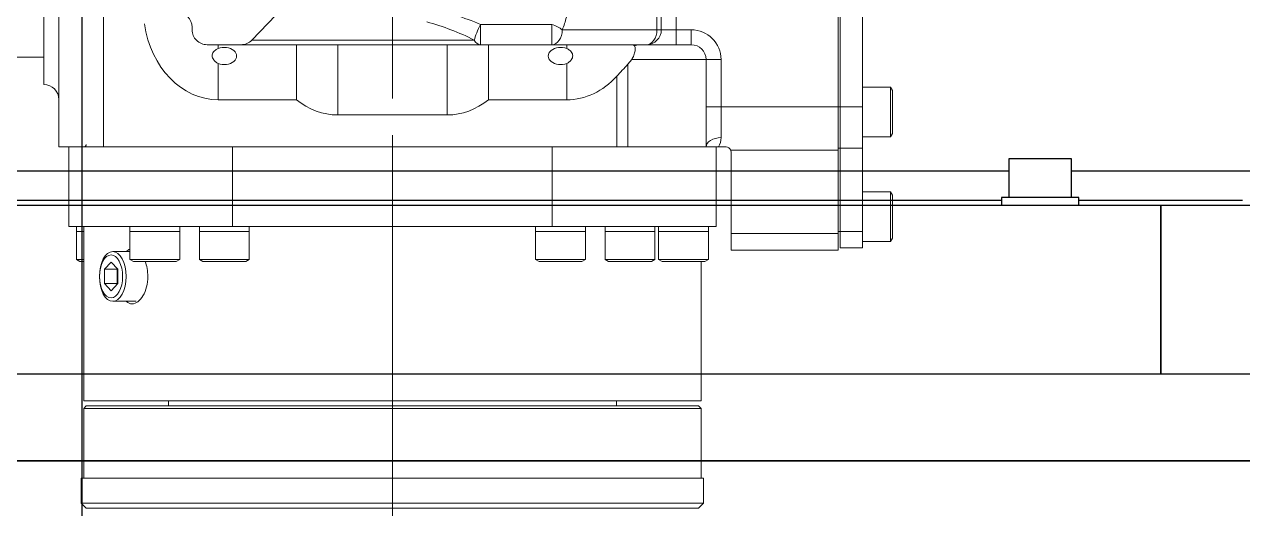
# Model space of a CAD drawing. Header units: millimetres. Extents: x 10462777 to 22643323, y 453826 to 1389191.
# Drawn here: x 11269059 to 11269303.7, y 584968.9 to 585066.1 of the extents above; entities that cross this region are included whole.
import ezdxf

# ---------------------------------------------------------------- set-up
doc = ezdxf.new("R2010")
doc.units = ezdxf.units.MM
doc.header["$LTSCALE"] = 200
doc.header["$MEASUREMENT"] = 0
for name, pattern in [('CENTER', [2, 1.25, -0.25, 0.25, -0.25]), ('CENTER2', [1.125, 0.75, -0.125, 0.125, -0.125]), ('PHANTOM', [2.5, 1.25, -0.25, 0.25, -0.25, 0.25, -0.25])]:
    doc.linetypes.add(name, pattern=pattern)
for name, color, linetype in [('1', 1, 'CENTER'), ('11', 6, 'PHANTOM'), ('DV1_DEFAULT', 7, 'CONTINUOUS')]:
    doc.layers.add(name, color=color, linetype=linetype)
doc.layers.add('LAYOUT', color=8, linetype='CONTINUOUS', lineweight=25)

# ---------------------------------------------------------------- blocks, each defined once
blk = doc.blocks.new('r710ic')
at = {"layer": 'DV1_DEFAULT', "color": 7, "linetype": 'Continuous', "lineweight": 0}
for p, q in [((273298.56, 104333.03), (273297.87, 104332.63)), ((273297.87, 104332.63), (273307.87, 104332.63)), ((273297.87, 104332.63), (273297.87, 104327.03)), ((273297.87, 104332.63), (273307.87, 104332.63)), ((273307.18, 104333.03), (273298.56, 104333.03)), ((273307.87, 104332.63), (273307.18, 104333.03)), ((273307.87, 104327.03), (273307.87, 104332.63)), ((273319.56, 104333.03), (273318.87, 104332.63)), ((273318.87, 104332.63), (273318.87, 104327.03)), ((273318.87, 104332.63), (273328.87, 104332.63)), ((273328.18, 104333.03), (273319.56, 104333.03)), ((273328.87, 104332.63), (273328.18, 104333.03)), ((273328.87, 104327.03), (273328.87, 104332.63)), ((273301.87, 104327.03), (273181.87, 104327.03)), ((273301.87, 104327.03), (273301.87, 104322.53)), ((273310.1, 104327.03), (273301.87, 104327.03)), ((273310.1, 104327.03), (273310.1, 104322.53)), ((273326.84, 104327.03), (273310.1, 104327.03)), ((273326.84, 104327.03), (273326.84, 104322.53)), ((273326.84, 104327.03), (273330.12, 104327.03)), ((273330.12, 104322.53), (273330.12, 104327.03)), ((273301.87, 104322.53), (273181.87, 104322.53)), ((273301.87, 104322.53), (273181.87, 104322.53)), ((273301.87, 104322.13), (273181.87, 104322.13)), ((273310.1, 104322.53), (273301.87, 104322.53)), ((273310.1, 104322.53), (273301.87, 104322.53)), ((273301.87, 104322.53), (273301.87, 104322.13)), ((273301.87, 104298.63), (273301.87, 104322.13)), ((273310.53, 104322.13), (273301.87, 104322.13)), ((273326.84, 104322.53), (273310.1, 104322.53)), ((273326.84, 104322.53), (273310.1, 104322.53)), ((273310.1, 104322.53), (273310.1, 104322.13)), ((273310.53, 104300.57), (273310.53, 104322.13)), ((273327.27, 104322.13), (273310.53, 104322.13)), ((273326.84, 104322.53), (273330.12, 104322.53)), ((273326.84, 104322.53), (273330.12, 104322.53)), ((273326.84, 104322.53), (273326.84, 104322.13)), ((273327.27, 104300.63), (273327.27, 104322.13)), ((273327.27, 104322.13), (273330.62, 104322.13)), ((273330.62, 104300.63), (273330.62, 104322.13)), ((273309.87, 104298.13), (273309.87, 104299.63)), ((273310.87, 104300.63), (273327.27, 104300.63)), ((273330.62, 104300.63), (273327.27, 104300.63)), ((273292.37, 104298.63), (273301.87, 104298.63)), ((273292.37, 104298.63), (273292.37, 104295.63)), ((273301.87, 104298.63), (273308.02, 104298.63)), ((273301.87, 104298.63), (273301.87, 104295.63)), ((273309.87, 104295.63), (273309.87, 104298.13)), ((273325.87, 104297.63), (273309.87, 104297.63)), ((273325.87, 104297.63), (273325.87, 104264.74)), ((273292.37, 104295.63), (273309.87, 104295.63)), ((273292.37, 104295.63), (273292.37, 104280.68)), ((273309.87, 104279.92), (273309.87, 104295.63)), ((273326.87, 104296.09), (273325.87, 104296.09)), ((273325.87, 104295.42), (273325.87, 104296.09)), ((273326.87, 104286.09), (273326.87, 104296.09)), ((273326.87, 104296.09), (273326.87, 104286.09)), ((273332.47, 104296.09), (273326.87, 104296.09)), ((273332.87, 104295.39), (273332.47, 104296.09)), ((273332.47, 104296.09), (273332.47, 104286.09)), ((273332.47, 104296.09), (273332.47, 104294.63)), ((273332.87, 104286.78), (273332.87, 104295.39)), ((273360.87, 104294.63), (273332.87, 104294.63)), ((273360.87, 104170.63), (273360.87, 104294.63)), ((273362.37, 104294.63), (273361.87, 104294.13)), ((273361.87, 104294.13), (273361.87, 104171.13)), ((273376.37, 104294.63), (273362.37, 104294.63)), ((273362.37, 104170.63), (273362.37, 104294.63)), ((273376.37, 104170.13), (273376.37, 104295.13)), ((273381.37, 104295.13), (273376.37, 104295.13)), ((273381.37, 104295.13), (273381.37, 104170.13)), ((273382.37, 104294.13), (273381.37, 104295.13)), ((273382.37, 104171.13), (273382.37, 104294.13)), ((273286.37, 104289.62), (273286.37, 104292.63)), ((273286.37, 104292.63), (273289.37, 104292.63)), ((273289.37, 104282.16), (273289.37, 104292.63)), ((273283.87, 104289.62), (273286.37, 104289.62)), ((273286.37, 104286.63), (273286.37, 104289.62)), ((273286.37, 104289.62), (273289.37, 104289.62)), ((273332.47, 104286.09), (273332.87, 104286.78)), ((273286.37, 104286.63), (273283.87, 104286.63)), ((273286.37, 104285.75), (273283.87, 104285.75)), ((273286.37, 104285.75), (273286.37, 104286.63)), ((273286.37, 104266.75), (273286.37, 104285.75)), ((273325.87, 104286.09), (273326.87, 104286.09)), ((273326.87, 104285.36), (273325.87, 104285.36)), ((273326.87, 104286.09), (273332.47, 104286.09)), ((273326.87, 104275.36), (273326.87, 104285.36)), ((273332.47, 104285.36), (273326.87, 104285.36)), ((273326.87, 104285.36), (273326.87, 104275.36)), ((273332.87, 104284.67), (273332.47, 104285.36)), ((273332.47, 104285.36), (273332.47, 104275.36)), ((273332.87, 104276.05), (273332.87, 104284.67)), ((273289.37, 104280.81), (273289.37, 104282.16)), ((273289.37, 104267.63), (273289.37, 104280.81)), ((273293.3, 104279.92), (273292.37, 104280.68)), ((273293.3, 104279.92), (273309.87, 104279.92)), ((273309.87, 104279.92), (273309.87, 104277.68)), ((273309.87, 104277.68), (273295.7, 104277.68)), ((273309.87, 104174.63), (273309.87, 104277.68)), ((273361.87, 104277.63), (273360.87, 104277.63)), ((273325.87, 104275.36), (273326.87, 104275.36)), ((273326.87, 104275.36), (273332.47, 104275.36)), ((273332.47, 104275.36), (273332.87, 104276.05)), ((273326.87, 104271.38), (273325.87, 104271.38)), ((273326.87, 104271.38), (273326.87, 104261.38)), ((273332.47, 104271.38), (273326.87, 104271.38)), ((273326.87, 104271.38), (273326.87, 104261.38)), ((273332.87, 104270.69), (273332.47, 104271.38)), ((273332.47, 104271.38), (273332.47, 104261.38)), ((273332.87, 104262.07), (273332.87, 104270.69)), ((273289.37, 104267.63), (273290.15, 104267.63)), ((273289.37, 104251.92), (273289.37, 104267.63)), ((273293.12, 104267.63), (273300.42, 104267.63)), ((273300.42, 104267.63), (273300.42, 104251.92)), ((273325.87, 104268.88), (273325.87, 104264.74)), ((273309.87, 104264.74), (273325.87, 104264.74)), ((273325.87, 104264.74), (273325.87, 104200.52)), ((273285.29, 104250.33), (273285.29, 104264.62)), ((273285.29, 104264.62), (273289.37, 104264.62)), ((273325.87, 104261.38), (273326.87, 104261.38)), ((273326.87, 104261.38), (273332.47, 104261.38)), ((273332.47, 104261.38), (273332.87, 104262.07)), ((273285.29, 104250.33), (273289.37, 104250.33)), ((273289.37, 104251.92), (273300.42, 104251.92)), ((273289.37, 104243.63), (273289.37, 104251.92)), ((273288.44, 104204.38), (273288.44, 104249.07)), ((273289.37, 104243.63), (273303.47, 104243.63)), ((273289.37, 104221.63), (273289.37, 104243.63)), ((273303.47, 104243.63), (273303.47, 104221.63)), ((273267.29, 104224.61), (273288.44, 104204.38)), ((273289.37, 104221.63), (273303.47, 104221.63)), ((273289.37, 104213.34), (273289.37, 104221.63)), ((273289.37, 104197.63), (273289.37, 104213.34)), ((273289.37, 104213.34), (273300.42, 104213.34)), ((273300.42, 104213.34), (273300.42, 104197.63)), ((273326.87, 104203.88), (273325.87, 104203.88)), ((273326.87, 104203.88), (273326.87, 104193.88)), ((273326.87, 104203.88), (273326.87, 104193.88)), ((273332.47, 104203.88), (273326.87, 104203.88)), ((273332.87, 104203.19), (273332.47, 104203.88)), ((273332.47, 104203.88), (273332.47, 104193.88)), ((273332.87, 104194.57), (273332.87, 104203.19)), ((273325.87, 104200.52), (273309.87, 104200.52)), ((273325.87, 104200.52), (273325.87, 104167.63)), ((273325.87, 104200.52), (273325.87, 104196.38)), ((273289.37, 104197.63), (273290.16, 104197.63)), ((273289.37, 104195.4), (273289.37, 104197.63)), ((273293.12, 104197.63), (273300.42, 104197.63)), ((273325.87, 104193.88), (273326.87, 104193.88)), ((273326.87, 104193.88), (273332.47, 104193.88)), ((273332.47, 104193.88), (273332.87, 104194.57)), ((273285.87, 104192.4), (273286.37, 104192.4)), ((273326.87, 104189.9), (273325.87, 104189.9)), ((273326.87, 104189.9), (273326.87, 104179.9)), ((273332.47, 104189.9), (273326.87, 104189.9)), ((273326.87, 104189.9), (273326.87, 104179.9)), ((273332.87, 104189.21), (273332.47, 104189.9)), ((273332.47, 104189.9), (273332.47, 104179.9)), ((273332.87, 104180.59), (273332.87, 104189.21)), ((273360.87, 104187.63), (273361.87, 104187.63)), ((273325.87, 104179.9), (273326.87, 104179.9)), ((273326.87, 104179.9), (273332.47, 104179.9)), ((273330.87, 104179.9), (273330.87, 104176.46)), ((273332.47, 104179.9), (273332.87, 104180.59)), ((273340.87, 104176.46), (273340.87, 104181.18)), ((273334.42, 104177.46), (273332.98, 104176.12)), ((273334.34, 104177.39), (273334.42, 104177.31)), ((273337.31, 104177.46), (273334.42, 104177.46)), ((273334.42, 104177.31), (273337.31, 104177.31)), ((273334.42, 104177.31), (273334.42, 104174.78)), ((273338.75, 104176.12), (273337.31, 104177.46)), ((273337.31, 104177.31), (273337.4, 104177.39)), ((273337.31, 104177.31), (273337.31, 104174.78)), ((273280.73, 104174.63), (273309.87, 104174.63)), ((273309.87, 104174.63), (273309.87, 104165.63)), ((273332.98, 104176.12), (273334.42, 104174.78)), ((273334.42, 104174.78), (273337.31, 104174.78)), ((273337.31, 104174.78), (273338.75, 104176.12)), ((273325.87, 104170.63), (273360.87, 104170.63)), ((273326.87, 104169.17), (273326.87, 104170.63)), ((273326.87, 104170.63), (273326.87, 104169.17)), ((273332.47, 104170.63), (273332.47, 104169.17)), ((273332.47, 104169.17), (273332.87, 104169.86)), ((273332.87, 104169.86), (273332.87, 104170.63)), ((273361.87, 104171.13), (273362.37, 104170.63)), ((273362.37, 104170.63), (273376.37, 104170.63)), ((273376.37, 104170.13), (273381.37, 104170.13)), ((273381.37, 104170.13), (273382.37, 104171.13)), ((273309.87, 104167.63), (273325.87, 104167.63)), ((273325.87, 104169.17), (273326.87, 104169.17)), ((273326.87, 104169.17), (273332.47, 104169.17)), ((273309.87, 104165.63), (273280.73, 104165.63)), ((273297.37, 104162.63), (273273.14, 104162.63)), ((273291.87, 104144.63), (273291.87, 104162.63))]:
    blk.add_line(p, q, dxfattribs=at)
at = {"layer": 'DV1_DEFAULT', "color": 1, "linetype": 'CENTER2', "lineweight": 0}
for p, q in [((274132.55, 104232.63), (269847.55, 104232.63)), ((269950.18, 104232.63), (274235.19, 104232.63))]:
    blk.add_line(p, q, dxfattribs=at)
at = {"layer": 'DV1_DEFAULT', "color": 7, "linetype": 'Continuous', "lineweight": 0}
for centre, radius, start, end in [((273310.87, 104299.63), 1, 109.8614, 180), ((273310.87, 104299.63), 1, 90, 109.8614), ((273292.37, 104292.63), 6, 90, 180), ((273308, 104294.9), 3.73, 59.9753, 89.664), ((273292.37, 104292.63), 3, 90, 180), ((273289.91, 104280.8), 0.543, 122.2194, 179.0103), ((273341.59, 104329.18), 68.98, 225.5706, 228.2907), ((273276.87, 104242.01), 26.5, 68.9925, 74.6835), ((273341.09, 104226.94), 60.5, 157.2618, 167.4122), ((273335.02, 104225.72), 52.1, 153.3733, 164.6315), ((273286.37, 104202.21), 3, 0, 46.273), ((273286.37, 104195.4), 3, 270, 0), ((273285.87, 104189.4), 3, 90, 180), ((273309.37, 104170.63), 0.5, 0, 90), ((273300.37, 104162.63), 3, 90, 180)]:
    blk.add_arc(centre, radius, start, end, dxfattribs=at)
for centre, major_axis, ratio, start_param, end_param in [((273309.87, 104298.63), (0, 3), 0.615385, 1.570796, 3.141593), ((273286.37, 104283.63), (-3, 0), 0.999182, 3.141593, 4.712389), ((273286.37, 104283.63), (-3, 0), 0.707107, 3.141593, 4.712389), ((273292.37, 104282.16), (-3, 0), 0.745356, 0, 0.413988), ((273282.11, 104267.63), (18.31, 0), 0.819152, 0, 0.734723), ((273291.64, 104266.38), (0, 2.46), 0.700208, 1.037424, 5.245761), ((273286.37, 104264.62), (-1.08, -2.8), 0.337461, 3.991427, 4.841261), ((273286.37, 104264.62), (-3, 0), 0.707107, 3.141593, 4.712389), ((273286.37, 104250.33), (-2.73, 1.25), 0.158063, 1.238875, 2.504087), ((273286.37, 104250.33), (3, 0), 0.581871, 5.475569, 6.283185), ((273285.16, 104243.63), (18.31, 0), 0.819152, 0, 0.585718), ((273285.16, 104221.63), (18.31, 0), 0.819152, 5.6975, 6.283185), ((273291.64, 104198.88), (0, -2.46), 0.700208, 1.037424, 5.245761), ((273282.11, 104197.63), (18.31, 0), 0.819152, 4.880973, 6.283185)]:
    blk.add_ellipse(centre, major_axis=major_axis, ratio=ratio, start_param=start_param, end_param=end_param, dxfattribs=at)
for centre, major_axis in [((273335.87, 104176.46), (-5, 0)), ((273335.87, 104176.12), (-4.31, 0))]:
    blk.add_ellipse(centre, major_axis=major_axis, ratio=0.5373, dxfattribs=at)
for points, knots in [([(273292.37, 104280.68), (273292.24, 104280.76), (273292.1, 104280.84), (273291.8, 104280.99), (273291.64, 104281.06), (273291.32, 104281.18), (273291.16, 104281.23), (273290.86, 104281.3), (273290.71, 104281.33), (273290.45, 104281.37), (273290.34, 104281.38), (273290.13, 104281.39), (273290.04, 104281.39), (273289.8, 104281.36), (273289.7, 104281.31), (273289.62, 104281.26)], [0, 0, 0, 0, 0.125, 0.125, 0.25, 0.25, 0.375, 0.375, 0.5, 0.5, 0.625, 0.625, 0.75, 0.75, 1, 1, 1, 1]), ([(273293.12, 104267.63), (273293.04, 104267.83), (273292.93, 104268), (273292.7, 104268.3), (273292.57, 104268.43), (273292.3, 104268.63), (273292.16, 104268.71), (273291.88, 104268.81), (273291.74, 104268.83), (273291.45, 104268.84), (273291.31, 104268.82), (273291.04, 104268.72), (273290.91, 104268.64), (273290.66, 104268.44), (273290.55, 104268.32), (273290.34, 104268.01), (273290.24, 104267.83), (273290.15, 104267.63)], [0, 0, 0, 0, 0.125, 0.125, 0.25, 0.25, 0.375, 0.375, 0.5, 0.5, 0.625, 0.625, 0.75, 0.75, 0.875, 0.875, 1, 1, 1, 1]), ([(273290.16, 104197.63), (273290.24, 104197.43), (273290.33, 104197.25), (273290.55, 104196.94), (273290.66, 104196.81), (273290.91, 104196.61), (273291.04, 104196.54), (273291.31, 104196.44), (273291.45, 104196.42), (273291.74, 104196.42), (273291.88, 104196.45), (273292.16, 104196.55), (273292.3, 104196.63), (273292.57, 104196.83), (273292.7, 104196.95), (273292.93, 104197.25), (273293.04, 104197.43), (273293.12, 104197.63)], [0, 0, 0, 0, 0.125, 0.125, 0.25, 0.25, 0.375, 0.375, 0.5, 0.5, 0.625, 0.625, 0.75, 0.75, 0.875, 0.875, 1, 1, 1, 1]), ([(273332.84, 104182.95), (273333.73, 104183.29), (273334.79, 104183.5), (273337.32, 104183.5), (273338.74, 104183.13), (273340.77, 104181.93), (273341.37, 104181.12), (273341.37, 104180.34)], [0.6573236, 0.6573236, 0.6573236, 0.6573236, 0.75, 0.75, 0.875, 0.875, 1, 1, 1, 1])]:
    blk.add_open_spline(points, degree=3, knots=knots, dxfattribs=at)
for points in [[(273330.85, 104179.17), (273330.65, 104179.4), (273330.51, 104179.64), (273330.43, 104179.89)], [(273341.37, 104180.34), (273341.37, 104179.93), (273341.21, 104179.55), (273340.91, 104179.2)]]:
    blk.add_open_spline(points, degree=3, dxfattribs=at)
at = {"layer": 'LAYOUT', "color": 3}
blk.add_circle((272041.37, 104232.63), 2050.12, dxfattribs=at)

msp = doc.modelspace()

# ---------------------------------------------------------------- linework, layer by layer
at = {"layer": '1', "color": 27, "linetype": 'Continuous'}
msp.add_line((11269070.58714, 584566.95582), (11269070.58714, 585535.35656), dxfattribs=at)
at = {"layer": '1', "color": 252, "linetype": 'Continuous'}
for p, q in [((11269256.68178, 585036.63015), (11268920.88807, 585036.63015)), ((11269305.09093, 585036.63015), (11269269.26101, 585036.63015)), ((11268917.99664, 585030.81974), (11269255.22116, 585030.81974)), ((11269270.72163, 585030.81974), (11269303.66011, 585030.81974)), ((11268812.68714, 585029.85134), (11269287.20457, 585029.85134)), ((11269287.20457, 585029.85134), (11269490.56908, 585029.85134)), ((11269287.20457, 585029.85134), (11269287.20457, 585024.04094)), ((11269287.20457, 585024.04094), (11269287.20457, 585029.85134)), ((11269287.20457, 584995.95644), (11269287.20457, 585024.04094)), ((11269287.20457, 585024.04094), (11269287.20457, 584995.95644)), ((11269490.55964, 584995.95735), (11268812.6655, 584995.95735)), ((11269490.56583, 584978.4828), (11268812.66524, 584978.4828))]:
    msp.add_line(p, q, dxfattribs=at)
at = {"layer": '1', "color": 51, "linetype": 'Continuous'}
msp.add_line((11269461.02085, 584978.52613), (11268812.68578, 584978.52613), dxfattribs=at)
at = {"layer": '11', "color": 60, "linetype": 'Continuous'}
for p, q in [((11269256.69994, 585039.14799), (11269256.69994, 585031.40078)), ((11269258.14765, 585039.14799), (11269256.69994, 585039.14799)), ((11269269.28915, 585039.14799), (11269258.14765, 585039.14799)), ((11269269.28915, 585031.40078), (11269269.28915, 585039.14799)), ((11269255.24734, 585031.40078), (11269255.24734, 585029.85134)), ((11269258.75726, 585031.40078), (11269255.24734, 585031.40078)), ((11269270.74175, 585031.40078), (11269258.75726, 585031.40078)), ((11269270.74175, 585029.85134), (11269270.74175, 585031.40078))]:
    msp.add_line(p, q, dxfattribs=at)

# ---------------------------------------------------------------- block references
at = {"layer": 'LAYOUT', "color": 2, "rotation": 270}
msp.add_blockref('r710ic', (11164900.28186, 858351.4113, 0), dxfattribs=at)

doc.saveas('drawing.dxf')
